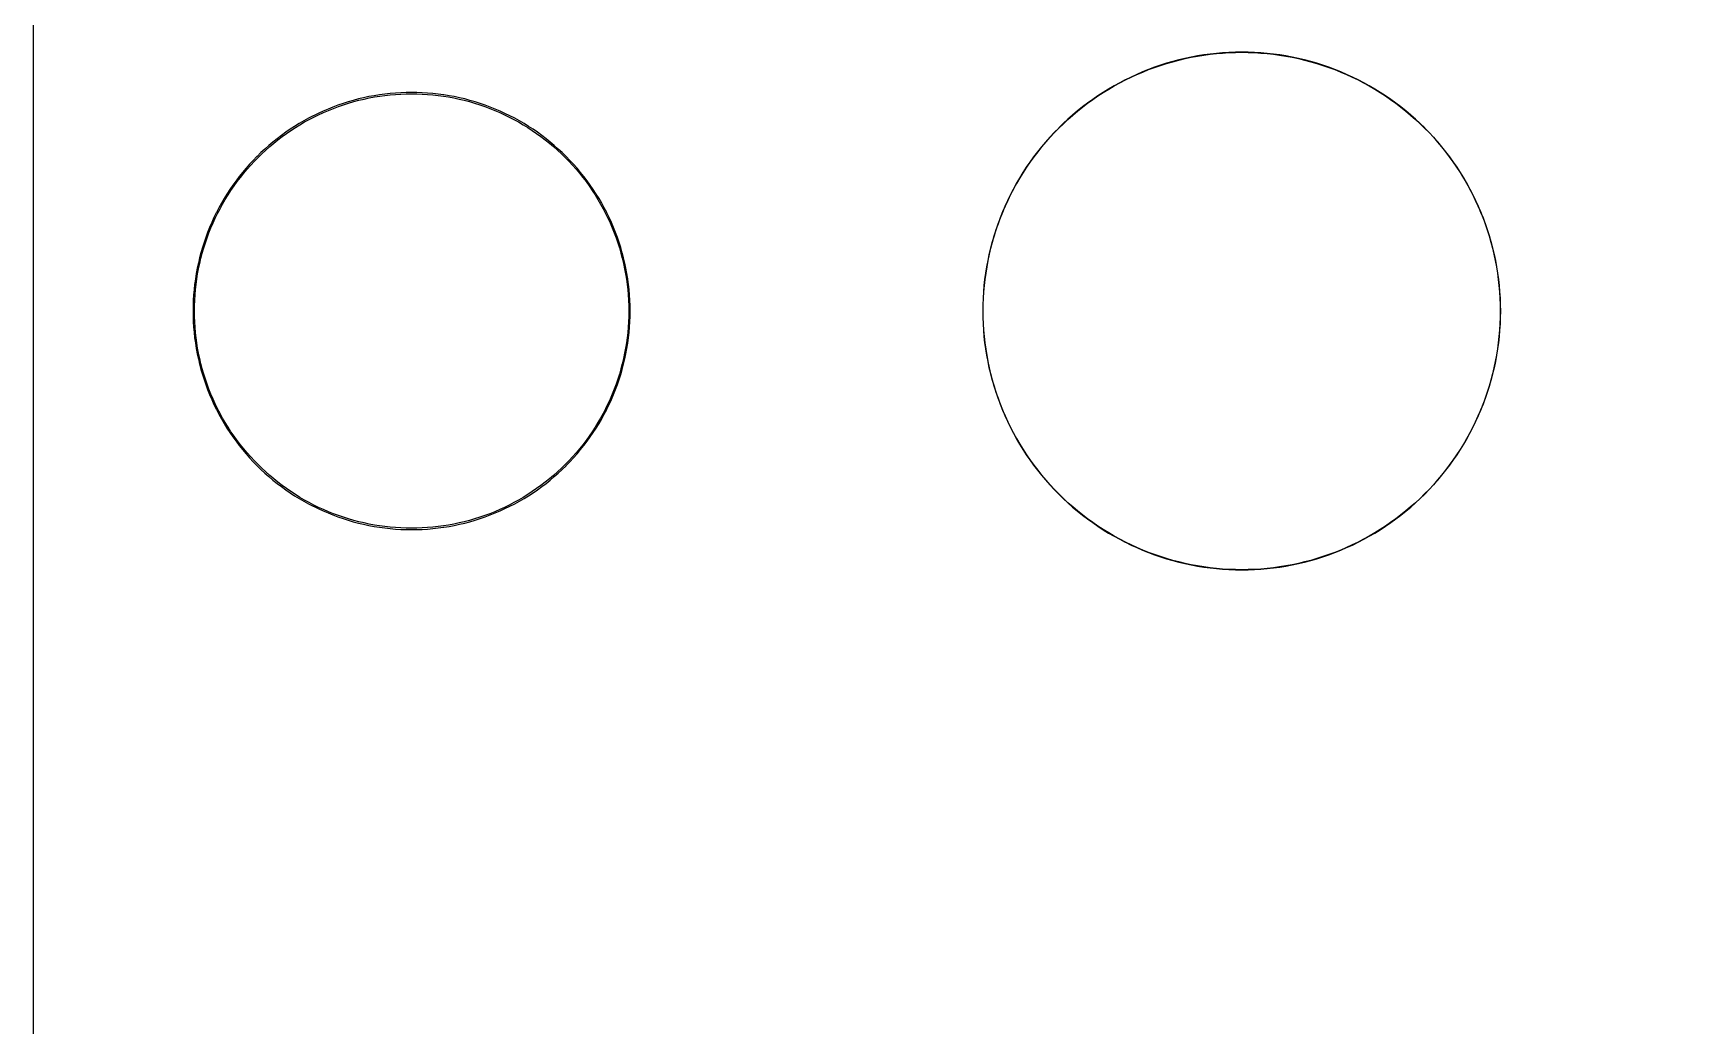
# Model space of a CAD drawing. Extents: x 9 to 70, y 0 to 129.
# Drawn here: x 8.95 to 39.26, y 48.99 to 67.22 of the extents above; entities that cross this region are included whole.
import ezdxf

# ---------------------------------------------------------------- set-up
doc = ezdxf.new("R2010")
doc.units = 0

msp = doc.modelspace()

# ---------------------------------------------------------------- linework, layer by layer
at = {"color": 5, "true_color": 0x0000ff}
msp.add_polyline3d([(69.56653, 0.3175, 0), (69.56653, 128.81762, 0), (8.94638, 128.81762, 0), (8.94638, 0.3175, 0), (69.56653, 0.3175, 0)], close=True, dxfattribs=at)
at = {"color": 34, "true_color": 0x008000}
for points in [[(8.94639, 0.3175, 0), (69.56654, 0.3175, 0), (69.56654, 128.81762, 0), (8.94639, 128.81762, 0), (8.94639, 0.3175, 0)], [(31.02, 66.86727, 0), (30.90341, 66.86296, 0), (30.78708, 66.85584, 0), (30.671, 66.84594, 0), (30.55518, 66.83298, 0), (30.43961, 66.81749, 0), (30.43922, 66.81743, 0), (30.32457, 66.79895, 0), (30.32455, 66.79895, 0), (30.32415, 66.79888, 0), (30.2096, 66.77755, 0), (30.09555, 66.75342, 0), (29.98202, 66.72649, 0), (29.86924, 66.69678, 0), (29.75723, 66.66426, 0), (29.64623, 66.62896, 0), (29.53599, 66.59111, 0), (29.42677, 66.55047, 0), (29.31831, 66.50704, 0), (29.21138, 66.46132, 0), (29.10521, 66.4128, 0), (29.00056, 66.3615, 0), (29.00021, 66.36132, 0), (28.89657, 66.30772, 0), (28.79447, 66.25133, 0), (28.69388, 66.19266, 0), (28.59457, 66.13169, 0), (28.49678, 66.06795, 0), (28.40077, 66.00216, 0), (28.30628, 65.93383, 0), (28.21357, 65.86322, 0), (28.12238, 65.79031, 0), (28.03323, 65.71539, 0), (27.94585, 65.63818, 0), (27.86051, 65.55868, 0), (27.77694, 65.4774, 0), (27.77666, 65.47712, 0), (27.69538, 65.39355, 0), (27.61588, 65.30821, 0), (27.53866, 65.22083, 0), (27.46373, 65.13168, 0), (27.39084, 65.04049, 0), (27.32022, 64.94777, 0), (27.2519, 64.85329, 0), (27.18611, 64.75727, 0), (27.12236, 64.65949, 0), (27.0614, 64.56018, 0), (27.00272, 64.45959, 0), (26.94634, 64.35748, 0), (26.94616, 64.35713, 0), (26.89274, 64.25385, 0), (26.89256, 64.2535, 0), (26.84125, 64.14885, 0), (26.79274, 64.04268, 0), (26.74702, 63.93574, 0), (26.70359, 63.82729, 0), (26.66295, 63.71807, 0), (26.6251, 63.60783, 0), (26.58979, 63.49683, 0), (26.55728, 63.38482, 0), (26.52756, 63.27204, 0), (26.50064, 63.1585, 0), (26.47651, 63.04446, 0), (26.45517, 62.9299, 0), (26.45511, 62.92951, 0), (26.43663, 62.81484, 0), (26.43657, 62.81445, 0), (26.42107, 62.69888, 0), (26.40812, 62.58306, 0), (26.39822, 62.46698, 0), (26.3911, 62.35065, 0), (26.38678, 62.23406, 0), (26.38526, 62.11747, 0), (26.38678, 62.00089, 0), (26.3911, 61.8843, 0), (26.39822, 61.76797, 0), (26.40812, 61.65189, 0), (26.42107, 61.53607, 0), (26.43657, 61.4205, 0), (26.43663, 61.4201, 0), (26.45517, 61.30504, 0), (26.47651, 61.19049, 0), (26.50064, 61.07644, 0), (26.52756, 60.9629, 0), (26.55728, 60.85013, 0), (26.58979, 60.73811, 0), (26.6251, 60.62712, 0), (26.66295, 60.51688, 0), (26.70359, 60.40766, 0), (26.74702, 60.2992, 0), (26.79274, 60.19227, 0), (26.84125, 60.0861, 0), (26.84143, 60.08574, 0), (26.89256, 59.98145, 0), (26.89274, 59.98109, 0), (26.94634, 59.87746, 0), (27.00272, 59.77535, 0), (27.0614, 59.67477, 0), (27.12236, 59.57546, 0), (27.18611, 59.47767, 0), (27.2519, 59.38165, 0), (27.32022, 59.28717, 0), (27.39084, 59.19446, 0), (27.46373, 59.10327, 0), (27.53866, 59.01412, 0), (27.61588, 58.92674, 0), (27.69538, 58.8414, 0), (27.77666, 58.75783, 0), (27.77694, 58.75755, 0), (27.86051, 58.67627, 0), (27.94585, 58.59677, 0), (28.03323, 58.51955, 0), (28.12238, 58.44462, 0), (28.21357, 58.37172, 0), (28.30628, 58.30111, 0), (28.40077, 58.23279, 0), (28.49678, 58.167, 0), (28.59457, 58.10325, 0), (28.69388, 58.04229, 0), (28.79447, 57.98361, 0), (28.89657, 57.92722, 0), (29.00021, 57.87363, 0), (29.00056, 57.87345, 0), (29.10521, 57.82214, 0), (29.21138, 57.77363, 0), (29.31831, 57.72791, 0), (29.42677, 57.68447, 0), (29.53599, 57.64383, 0), (29.64623, 57.60599, 0), (29.75723, 57.57068, 0), (29.86924, 57.53817, 0), (29.98202, 57.50845, 0), (30.09555, 57.48153, 0), (30.2096, 57.4574, 0), (30.32415, 57.43606, 0), (30.43922, 57.41752, 0), (30.43961, 57.41746, 0), (30.55518, 57.40196, 0), (30.671, 57.38901, 0), (30.78708, 57.3791, 0), (30.90341, 57.37199, 0), (31.02, 57.36767, 0), (31.13659, 57.36615, 0), (31.25317, 57.36767, 0), (31.36976, 57.37199, 0), (31.48609, 57.3791, 0), (31.60217, 57.38901, 0), (31.71799, 57.40196, 0), (31.83356, 57.41746, 0), (31.83395, 57.41752, 0), (31.94902, 57.43606, 0), (32.06357, 57.4574, 0), (32.17761, 57.48153, 0), (32.29115, 57.50845, 0), (32.40393, 57.53817, 0), (32.51594, 57.57068, 0), (32.62693, 57.60599, 0), (32.73718, 57.64383, 0), (32.8464, 57.68447, 0), (32.95485, 57.72791, 0), (33.06179, 57.77363, 0), (33.16796, 57.82214, 0), (33.27261, 57.87345, 0), (33.27295, 57.87363, 0), (33.3766, 57.92722, 0), (33.4787, 57.98361, 0), (33.57929, 58.04229, 0), (33.6786, 58.10325, 0), (33.77639, 58.167, 0), (33.8724, 58.23279, 0), (33.96689, 58.30111, 0), (34.0596, 58.37172, 0), (34.15079, 58.44462, 0), (34.23993, 58.51955, 0), (34.32732, 58.59677, 0), (34.41266, 58.67627, 0), (34.49622, 58.75755, 0), (34.49651, 58.75783, 0), (34.57779, 58.8414, 0), (34.65729, 58.92674, 0), (34.73451, 59.01412, 0), (34.80944, 59.10327, 0), (34.88233, 59.19446, 0), (34.95295, 59.28717, 0), (35.02127, 59.38165, 0), (35.08706, 59.47767, 0), (35.15081, 59.57546, 0), (35.21177, 59.67477, 0), (35.27044, 59.77535, 0), (35.32683, 59.87746, 0), (35.38042, 59.98109, 0), (35.3806, 59.98145, 0), (35.43174, 60.08574, 0), (35.43192, 60.0861, 0), (35.48043, 60.19227, 0), (35.52615, 60.2992, 0), (35.56958, 60.40766, 0), (35.61022, 60.51688, 0), (35.64806, 60.62712, 0), (35.68338, 60.73811, 0), (35.71589, 60.85013, 0), (35.74561, 60.9629, 0), (35.77253, 61.07644, 0), (35.79666, 61.19049, 0), (35.818, 61.30504, 0), (35.83654, 61.4201, 0), (35.83659, 61.4205, 0), (35.8521, 61.53607, 0), (35.86504, 61.65189, 0), (35.87495, 61.76797, 0), (35.88207, 61.8843, 0), (35.88639, 62.00089, 0), (35.88791, 62.11747, 0), (35.88639, 62.23406, 0), (35.88207, 62.35065, 0), (35.87495, 62.46698, 0), (35.86504, 62.58306, 0), (35.8521, 62.69888, 0), (35.83659, 62.81445, 0), (35.83654, 62.81484, 0), (35.81806, 62.92951, 0), (35.818, 62.9299, 0), (35.79666, 63.04446, 0), (35.77253, 63.1585, 0), (35.74561, 63.27204, 0), (35.71589, 63.38482, 0), (35.68338, 63.49683, 0), (35.64806, 63.60783, 0), (35.61022, 63.71807, 0), (35.56958, 63.82729, 0), (35.52615, 63.93574, 0), (35.48043, 64.04268, 0), (35.43192, 64.14885, 0), (35.3806, 64.2535, 0), (35.38042, 64.25385, 0), (35.32701, 64.35713, 0), (35.32683, 64.35748, 0), (35.27044, 64.45959, 0), (35.21177, 64.56018, 0), (35.15081, 64.65949, 0), (35.08706, 64.75727, 0), (35.02127, 64.85329, 0), (34.95295, 64.94777, 0), (34.88233, 65.04049, 0), (34.80944, 65.13168, 0), (34.73451, 65.22083, 0), (34.65729, 65.30821, 0), (34.57779, 65.39355, 0), (34.49651, 65.47712, 0), (34.49622, 65.4774, 0), (34.41266, 65.55868, 0), (34.32732, 65.63818, 0), (34.23993, 65.71539, 0), (34.15079, 65.79031, 0), (34.0596, 65.86322, 0), (33.96689, 65.93383, 0), (33.8724, 66.00216, 0), (33.77639, 66.06795, 0), (33.6786, 66.13169, 0), (33.57929, 66.19266, 0), (33.4787, 66.25133, 0), (33.3766, 66.30772, 0), (33.27295, 66.36132, 0), (33.27261, 66.3615, 0), (33.16796, 66.4128, 0), (33.06179, 66.46132, 0), (32.95485, 66.50704, 0), (32.8464, 66.55047, 0), (32.73718, 66.59111, 0), (32.62693, 66.62896, 0), (32.51594, 66.66426, 0), (32.40393, 66.69678, 0), (32.29115, 66.72649, 0), (32.17761, 66.75342, 0), (32.06357, 66.77755, 0), (31.94902, 66.79888, 0), (31.94862, 66.79895, 0), (31.9486, 66.79895, 0), (31.83395, 66.81743, 0), (31.83356, 66.81749, 0), (31.71799, 66.83298, 0), (31.60217, 66.84594, 0), (31.48609, 66.85584, 0), (31.36976, 66.86296, 0), (31.25317, 66.86727, 0), (31.13659, 66.86879, 0), (31.02, 66.86727, 0)], [(31.36976, 57.37453, 0), (31.25317, 57.37021, 0), (31.13659, 57.36869, 0), (31.02, 57.37021, 0), (30.90341, 57.37453, 0), (30.78708, 57.38164, 0), (30.671, 57.39155, 0), (30.55518, 57.4045, 0), (30.43961, 57.42, 0), (30.43959, 57.42, 0), (30.32494, 57.43848, 0), (30.21039, 57.45981, 0), (30.09634, 57.48394, 0), (29.9828, 57.51087, 0), (29.87003, 57.54058, 0), (29.75801, 57.5731, 0), (29.64701, 57.6084, 0), (29.53678, 57.64625, 0), (29.42756, 57.68689, 0), (29.3191, 57.73032, 0), (29.21217, 57.77604, 0), (29.10599, 57.82456, 0), (29.00139, 57.87584, 0), (28.89807, 57.92928, 0), (28.79596, 57.98567, 0), (28.69538, 58.04434, 0), (28.59606, 58.1053, 0), (28.49827, 58.16905, 0), (28.40226, 58.23484, 0), (28.30777, 58.30317, 0), (28.21506, 58.37378, 0), (28.12388, 58.44668, 0), (28.03472, 58.52161, 0), (27.94735, 58.59882, 0), (27.862, 58.67832, 0), (27.77858, 58.75946, 0), (27.69744, 58.84289, 0), (27.61793, 58.92823, 0), (27.54072, 59.01561, 0), (27.46579, 59.10476, 0), (27.39289, 59.19595, 0), (27.32228, 59.28866, 0), (27.25395, 59.38315, 0), (27.18817, 59.47916, 0), (27.12441, 59.57695, 0), (27.06345, 59.67626, 0), (27.00478, 59.77685, 0), (26.94839, 59.87896, 0), (26.89487, 59.98246, 0), (26.84367, 60.08688, 0), (26.79515, 60.19305, 0), (26.74943, 60.29999, 0), (26.706, 60.40845, 0), (26.66536, 60.51767, 0), (26.62751, 60.6279, 0), (26.59221, 60.7389, 0), (26.5597, 60.85091, 0), (26.52998, 60.96369, 0), (26.50305, 61.07723, 0), (26.47892, 61.19127, 0), (26.45759, 61.30583, 0), (26.43911, 61.4205, 0), (26.42361, 61.53607, 0), (26.41066, 61.65189, 0), (26.40076, 61.76797, 0), (26.39364, 61.8843, 0), (26.38932, 62.00089, 0), (26.3878, 62.11747, 0), (26.38932, 62.23406, 0), (26.39364, 62.35065, 0), (26.40076, 62.46698, 0), (26.41066, 62.58306, 0), (26.42361, 62.69888, 0), (26.4391, 62.81434, 0), (26.45759, 62.92912, 0), (26.47892, 63.04367, 0), (26.50305, 63.15772, 0), (26.52998, 63.27126, 0), (26.5597, 63.38403, 0), (26.59221, 63.49605, 0), (26.62751, 63.60704, 0), (26.66536, 63.71728, 0), (26.706, 63.8265, 0), (26.74943, 63.93496, 0), (26.79515, 64.04188, 0), (26.84367, 64.14806, 0), (26.89498, 64.2527, 0), (26.94839, 64.35599, 0), (27.00478, 64.4581, 0), (27.06345, 64.55868, 0), (27.12441, 64.658, 0), (27.18817, 64.75579, 0), (27.25395, 64.8518, 0), (27.32228, 64.94629, 0), (27.39289, 65.039, 0), (27.46579, 65.13018, 0), (27.54072, 65.21934, 0), (27.61793, 65.30671, 0), (27.69744, 65.39206, 0), (27.77858, 65.47548, 0), (27.862, 65.55661, 0), (27.94735, 65.63612, 0), (28.03472, 65.71334, 0), (28.12388, 65.78827, 0), (28.21506, 65.86117, 0), (28.30777, 65.93178, 0), (28.40226, 66.00011, 0), (28.49827, 66.06589, 0), (28.59606, 66.12965, 0), (28.69538, 66.19061, 0), (28.79596, 66.24928, 0), (28.89807, 66.30567, 0), (29.00135, 66.35908, 0), (29.10599, 66.41039, 0), (29.21217, 66.4589, 0), (29.3191, 66.50462, 0), (29.42756, 66.54806, 0), (29.53678, 66.5887, 0), (29.64701, 66.62654, 0), (29.75801, 66.66185, 0), (29.87003, 66.69436, 0), (29.9828, 66.72408, 0), (30.09634, 66.751, 0), (30.21039, 66.77513, 0), (30.32494, 66.79647, 0), (30.43971, 66.81496, 0), (30.55518, 66.83044, 0), (30.671, 66.8434, 0), (30.78708, 66.8533, 0), (30.90341, 66.86041, 0), (31.02, 66.86472, 0), (31.13659, 66.86626, 0), (31.25317, 66.86472, 0), (31.36976, 66.86041, 0), (31.48609, 66.8533, 0), (31.60217, 66.8434, 0), (31.71799, 66.83044, 0), (31.83346, 66.81496, 0), (31.94823, 66.79647, 0), (32.06277, 66.77513, 0), (32.17683, 66.751, 0), (32.29037, 66.72408, 0), (32.40314, 66.69436, 0), (32.51516, 66.66185, 0), (32.62616, 66.62654, 0), (32.73639, 66.5887, 0), (32.84561, 66.54806, 0), (32.95407, 66.50462, 0), (33.061, 66.4589, 0), (33.16718, 66.41039, 0), (33.27182, 66.35908, 0), (33.3751, 66.30567, 0), (33.47721, 66.24928, 0), (33.57779, 66.19061, 0), (33.67711, 66.12965, 0), (33.7749, 66.06589, 0), (33.87091, 66.00011, 0), (33.9654, 65.93178, 0), (34.05811, 65.86117, 0), (34.14929, 65.78827, 0), (34.23845, 65.71334, 0), (34.32582, 65.63612, 0), (34.41117, 65.55661, 0), (34.49472, 65.47534, 0), (34.57573, 65.39206, 0), (34.65524, 65.30671, 0), (34.73245, 65.21934, 0), (34.80738, 65.13018, 0), (34.88028, 65.039, 0), (34.95089, 64.94629, 0), (35.01921, 64.8518, 0), (35.085, 64.75579, 0), (35.14876, 64.658, 0), (35.20971, 64.55868, 0), (35.26838, 64.4581, 0), (35.32477, 64.35599, 0), (35.37818, 64.2527, 0), (35.42949, 64.14806, 0), (35.47802, 64.04188, 0), (35.52373, 63.93496, 0), (35.56716, 63.8265, 0), (35.60781, 63.71728, 0), (35.64566, 63.60704, 0), (35.68096, 63.49605, 0), (35.71347, 63.38403, 0), (35.74319, 63.27126, 0), (35.77012, 63.15772, 0), (35.79425, 63.04367, 0), (35.81557, 62.92912, 0), (35.83407, 62.81434, 0), (35.84955, 62.69888, 0), (35.86251, 62.58306, 0), (35.87242, 62.46698, 0), (35.87953, 62.35065, 0), (35.88385, 62.23406, 0), (35.88537, 62.11747, 0), (35.88385, 62.00089, 0), (35.87953, 61.8843, 0), (35.87242, 61.76797, 0), (35.86251, 61.65189, 0), (35.84955, 61.53607, 0), (35.83406, 61.4205, 0), (35.81557, 61.30583, 0), (35.79425, 61.19127, 0), (35.79417, 61.19088, 0), (35.77012, 61.07723, 0), (35.74319, 60.96369, 0), (35.71347, 60.85091, 0), (35.68096, 60.7389, 0), (35.64566, 60.6279, 0), (35.60781, 60.51767, 0), (35.56716, 60.40845, 0), (35.52373, 60.29999, 0), (35.47802, 60.19305, 0), (35.42949, 60.08688, 0), (35.37829, 59.98246, 0), (35.32477, 59.87896, 0), (35.26838, 59.77685, 0), (35.20971, 59.67626, 0), (35.14876, 59.57695, 0), (35.085, 59.47916, 0), (35.01921, 59.38315, 0), (34.95089, 59.28866, 0), (34.88028, 59.19595, 0), (34.80738, 59.10476, 0), (34.73245, 59.01561, 0), (34.65524, 58.92823, 0), (34.57573, 58.84289, 0), (34.49472, 58.7596, 0), (34.41117, 58.67832, 0), (34.32582, 58.59882, 0), (34.23845, 58.52161, 0), (34.14929, 58.44668, 0), (34.05811, 58.37378, 0), (33.9654, 58.30317, 0), (33.87091, 58.23484, 0), (33.7749, 58.16905, 0), (33.67711, 58.1053, 0), (33.57779, 58.04434, 0), (33.47721, 57.98567, 0), (33.3751, 57.92928, 0), (33.27178, 57.87584, 0), (33.16718, 57.82456, 0), (33.061, 57.77604, 0), (32.95407, 57.73032, 0), (32.84561, 57.68689, 0), (32.73639, 57.64625, 0), (32.62616, 57.6084, 0), (32.51516, 57.5731, 0), (32.40314, 57.54058, 0), (32.29037, 57.51087, 0), (32.17683, 57.48394, 0), (32.06277, 57.45981, 0), (31.94823, 57.43848, 0), (31.83358, 57.42, 0), (31.83356, 57.42, 0), (31.71799, 57.4045, 0), (31.60217, 57.39155, 0), (31.48609, 57.38164, 0), (31.36976, 57.37453, 0)], [(15.79854, 66.1289, 0), (15.70024, 66.12533, 0), (15.60245, 66.11924, 0), (15.50441, 66.11086, 0), (15.40687, 66.10019, 0), (15.30959, 66.08698, 0), (15.30567, 66.08636, 0), (15.20889, 66.07062, 0), (15.11237, 66.05258, 0), (15.01636, 66.03225, 0), (14.92086, 66.00966, 0), (14.82586, 65.98475, 0), (14.73163, 65.95733, 0), (14.6379, 65.92761, 0), (14.54519, 65.89561, 0), (14.45299, 65.86157, 0), (14.36206, 65.825, 0), (14.27163, 65.78639, 0), (14.18248, 65.7455, 0), (14.09434, 65.70232, 0), (14.0908, 65.7005, 0), (14.00342, 65.6553, 0), (13.91757, 65.60805, 0), (13.83274, 65.55878, 0), (13.74917, 65.50722, 0), (13.66687, 65.45362, 0), (13.58585, 65.398, 0), (13.50635, 65.34059, 0), (13.42811, 65.28116, 0), (13.35166, 65.21969, 0), (13.27648, 65.1567, 0), (13.20282, 65.09142, 0), (13.13093, 65.02462, 0), (13.06058, 64.95629, 0), (13.05777, 64.95348, 0), (12.98944, 64.88312, 0), (12.92264, 64.81124, 0), (12.85736, 64.73757, 0), (12.79437, 64.6624, 0), (12.7329, 64.58593, 0), (12.67346, 64.50771, 0), (12.61606, 64.42821, 0), (12.56043, 64.34717, 0), (12.50684, 64.26488, 0), (12.45528, 64.18132, 0), (12.406, 64.09649, 0), (12.35876, 64.01063, 0), (12.31355, 63.92326, 0), (12.31174, 63.91972, 0), (12.26856, 63.83158, 0), (12.22767, 63.74243, 0), (12.18906, 63.652, 0), (12.15248, 63.56107, 0), (12.11845, 63.46887, 0), (12.08644, 63.37616, 0), (12.05673, 63.28243, 0), (12.02929, 63.1882, 0), (12.0044, 63.0932, 0), (11.9818, 62.9977, 0), (11.96148, 62.90169, 0), (11.94344, 62.80517, 0), (11.92769, 62.70839, 0), (11.92707, 62.70447, 0), (11.91387, 62.60719, 0), (11.9032, 62.50965, 0), (11.89482, 62.41161, 0), (11.88872, 62.31382, 0), (11.88516, 62.21552, 0), (11.88389, 62.11747, 0), (11.88516, 62.01943, 0), (11.88872, 61.92113, 0), (11.89482, 61.82334, 0), (11.9032, 61.7253, 0), (11.91387, 61.62776, 0), (11.92707, 61.53048, 0), (11.92769, 61.52655, 0), (11.94344, 61.42978, 0), (11.96148, 61.33326, 0), (11.9818, 61.23725, 0), (12.0044, 61.14174, 0), (12.02929, 61.04675, 0), (12.05673, 60.95251, 0), (12.08644, 60.85879, 0), (12.11845, 60.76608, 0), (12.15248, 60.67388, 0), (12.18906, 60.58294, 0), (12.22767, 60.49252, 0), (12.26856, 60.40337, 0), (12.31174, 60.31523, 0), (12.31355, 60.31169, 0), (12.35876, 60.22431, 0), (12.406, 60.13846, 0), (12.45528, 60.05362, 0), (12.50684, 59.97006, 0), (12.56043, 59.88776, 0), (12.61606, 59.80674, 0), (12.67346, 59.72723, 0), (12.7329, 59.649, 0), (12.79437, 59.57255, 0), (12.85736, 59.49736, 0), (12.92264, 59.4237, 0), (12.98944, 59.35182, 0), (13.05777, 59.28146, 0), (13.06058, 59.27865, 0), (13.13093, 59.21033, 0), (13.20282, 59.14353, 0), (13.27648, 59.07825, 0), (13.35166, 59.01526, 0), (13.42811, 58.95379, 0), (13.50635, 58.89435, 0), (13.58585, 58.83695, 0), (13.66687, 58.78132, 0), (13.74917, 58.72773, 0), (13.83274, 58.67617, 0), (13.91757, 58.62689, 0), (14.00342, 58.57965, 0), (14.0908, 58.53443, 0), (14.09434, 58.53263, 0), (14.18248, 58.48945, 0), (14.27163, 58.44856, 0), (14.36206, 58.40995, 0), (14.45299, 58.37337, 0), (14.54519, 58.33934, 0), (14.6379, 58.30733, 0), (14.73163, 58.27761, 0), (14.82586, 58.25018, 0), (14.92086, 58.22529, 0), (15.01636, 58.20268, 0), (15.11237, 58.18236, 0), (15.20889, 58.16433, 0), (15.30567, 58.14858, 0), (15.30959, 58.14796, 0), (15.40687, 58.13475, 0), (15.50441, 58.12409, 0), (15.60245, 58.1157, 0), (15.70024, 58.10961, 0), (15.79854, 58.10605, 0), (15.89659, 58.10478, 0), (15.99463, 58.10605, 0), (16.09293, 58.10961, 0), (16.19072, 58.1157, 0), (16.28876, 58.12409, 0), (16.38629, 58.13475, 0), (16.48358, 58.14796, 0), (16.4875, 58.14858, 0), (16.58428, 58.16433, 0), (16.6808, 58.18236, 0), (16.77681, 58.20268, 0), (16.8723, 58.22529, 0), (16.96731, 58.25018, 0), (17.06154, 58.27761, 0), (17.15527, 58.30733, 0), (17.24797, 58.33934, 0), (17.34018, 58.37337, 0), (17.43111, 58.40995, 0), (17.52154, 58.44856, 0), (17.61069, 58.48945, 0), (17.69883, 58.53263, 0), (17.70236, 58.53443, 0), (17.78975, 58.57965, 0), (17.87559, 58.62689, 0), (17.96042, 58.67617, 0), (18.044, 58.72773, 0), (18.1263, 58.78132, 0), (18.20732, 58.83695, 0), (18.28681, 58.89435, 0), (18.36506, 58.95379, 0), (18.44151, 59.01526, 0), (18.51669, 59.07825, 0), (18.59035, 59.14353, 0), (18.66224, 59.21033, 0), (18.73258, 59.27865, 0), (18.73539, 59.28146, 0), (18.80373, 59.35182, 0), (18.87052, 59.4237, 0), (18.93581, 59.49736, 0), (18.9988, 59.57255, 0), (19.06027, 59.649, 0), (19.11971, 59.72723, 0), (19.17711, 59.80674, 0), (19.23274, 59.88776, 0), (19.28633, 59.97006, 0), (19.33789, 60.05362, 0), (19.38717, 60.13846, 0), (19.43441, 60.22431, 0), (19.47962, 60.31169, 0), (19.48143, 60.31523, 0), (19.52461, 60.40337, 0), (19.5655, 60.49252, 0), (19.6041, 60.58294, 0), (19.64069, 60.67388, 0), (19.67472, 60.76608, 0), (19.70673, 60.85879, 0), (19.73644, 60.95251, 0), (19.76388, 61.04675, 0), (19.78877, 61.14174, 0), (19.81137, 61.23725, 0), (19.83168, 61.33326, 0), (19.84973, 61.42978, 0), (19.86548, 61.52655, 0), (19.8661, 61.53048, 0), (19.8793, 61.62776, 0), (19.88997, 61.7253, 0), (19.89836, 61.82334, 0), (19.90445, 61.92113, 0), (19.90801, 62.01943, 0), (19.90928, 62.11747, 0), (19.90801, 62.21552, 0), (19.90445, 62.31382, 0), (19.89836, 62.41161, 0), (19.88997, 62.50965, 0), (19.8793, 62.60719, 0), (19.8661, 62.70447, 0), (19.86548, 62.70839, 0), (19.84973, 62.80517, 0), (19.83168, 62.90169, 0), (19.81137, 62.9977, 0), (19.78877, 63.0932, 0), (19.76388, 63.1882, 0), (19.73644, 63.28243, 0), (19.70673, 63.37616, 0), (19.67472, 63.46887, 0), (19.64069, 63.56107, 0), (19.6041, 63.652, 0), (19.5655, 63.74243, 0), (19.52461, 63.83158, 0), (19.48143, 63.91972, 0), (19.47962, 63.92326, 0), (19.43441, 64.01063, 0), (19.38717, 64.09649, 0), (19.33789, 64.18132, 0), (19.28633, 64.26488, 0), (19.23274, 64.34717, 0), (19.17711, 64.42821, 0), (19.11971, 64.50771, 0), (19.06027, 64.58593, 0), (18.9988, 64.6624, 0), (18.93581, 64.73757, 0), (18.87052, 64.81124, 0), (18.80373, 64.88312, 0), (18.73539, 64.95348, 0), (18.73258, 64.95629, 0), (18.66224, 65.02462, 0), (18.59035, 65.09142, 0), (18.51669, 65.1567, 0), (18.44151, 65.21969, 0), (18.36506, 65.28116, 0), (18.28681, 65.34059, 0), (18.20732, 65.398, 0), (18.1263, 65.45362, 0), (18.044, 65.50722, 0), (17.96042, 65.55878, 0), (17.87559, 65.60805, 0), (17.78975, 65.6553, 0), (17.70236, 65.7005, 0), (17.69883, 65.70232, 0), (17.61069, 65.7455, 0), (17.52154, 65.78639, 0), (17.43111, 65.825, 0), (17.34018, 65.86157, 0), (17.24797, 65.89561, 0), (17.15527, 65.92761, 0), (17.06154, 65.95733, 0), (16.96731, 65.98475, 0), (16.8723, 66.00966, 0), (16.77681, 66.03225, 0), (16.6808, 66.05258, 0), (16.58428, 66.07062, 0), (16.4875, 66.08636, 0), (16.48358, 66.08698, 0), (16.38629, 66.10019, 0), (16.28876, 66.11086, 0), (16.19072, 66.11924, 0), (16.09293, 66.12533, 0), (15.99463, 66.1289, 0), (15.89659, 66.13016, 0), (15.79854, 66.1289, 0)], [(16.09293, 58.13501, 0), (15.99463, 58.13145, 0), (15.89659, 58.13018, 0), (15.79854, 58.13145, 0), (15.70024, 58.13501, 0), (15.60245, 58.1411, 0), (15.50441, 58.14949, 0), (15.40687, 58.16015, 0), (15.31032, 58.17326, 0), (15.21674, 58.18849, 0), (15.12022, 58.20652, 0), (15.02421, 58.22684, 0), (14.92871, 58.24945, 0), (14.83371, 58.27434, 0), (14.73948, 58.30177, 0), (14.64575, 58.33149, 0), (14.55304, 58.36349, 0), (14.46084, 58.39753, 0), (14.36991, 58.43411, 0), (14.27948, 58.47271, 0), (14.19033, 58.51361, 0), (14.10299, 58.5564, 0), (14.01835, 58.6002, 0), (13.9325, 58.64744, 0), (13.84767, 58.69672, 0), (13.7641, 58.74828, 0), (13.6818, 58.80187, 0), (13.60078, 58.8575, 0), (13.52128, 58.9149, 0), (13.44304, 58.97434, 0), (13.36659, 59.03581, 0), (13.29141, 59.0988, 0), (13.21775, 59.16408, 0), (13.14586, 59.23088, 0), (13.07694, 59.29782, 0), (13.00999, 59.36675, 0), (12.94319, 59.43863, 0), (12.87791, 59.51229, 0), (12.81492, 59.58748, 0), (12.75345, 59.66393, 0), (12.69401, 59.74216, 0), (12.63661, 59.82167, 0), (12.58098, 59.90269, 0), (12.52739, 59.98499, 0), (12.47583, 60.06855, 0), (12.42655, 60.15339, 0), (12.37931, 60.23924, 0), (12.33534, 60.32423, 0), (12.29272, 60.41122, 0), (12.25183, 60.50037, 0), (12.21322, 60.59079, 0), (12.17664, 60.68173, 0), (12.14261, 60.77393, 0), (12.1106, 60.86664, 0), (12.08088, 60.96036, 0), (12.05345, 61.0546, 0), (12.02856, 61.14959, 0), (12.00595, 61.2451, 0), (11.98563, 61.34111, 0), (11.9676, 61.43763, 0), (11.95238, 61.53115, 0), (11.93927, 61.62776, 0), (11.9286, 61.7253, 0), (11.92022, 61.82334, 0), (11.91412, 61.92113, 0), (11.91056, 62.01943, 0), (11.90929, 62.11747, 0), (11.91056, 62.21552, 0), (11.91412, 62.31382, 0), (11.92022, 62.41161, 0), (11.9286, 62.50965, 0), (11.93927, 62.60719, 0), (11.95237, 62.70375, 0), (11.9676, 62.79732, 0), (11.98563, 62.89384, 0), (12.00595, 62.98985, 0), (12.02856, 63.08535, 0), (12.05345, 63.18035, 0), (12.08088, 63.27458, 0), (12.1106, 63.36831, 0), (12.14261, 63.46102, 0), (12.17664, 63.55322, 0), (12.21322, 63.64415, 0), (12.25183, 63.73458, 0), (12.29272, 63.82373, 0), (12.33533, 63.91072, 0), (12.37931, 63.9957, 0), (12.42655, 64.08156, 0), (12.47583, 64.16639, 0), (12.52739, 64.24996, 0), (12.58098, 64.33225, 0), (12.63661, 64.41328, 0), (12.69401, 64.49278, 0), (12.75345, 64.57101, 0), (12.81492, 64.64747, 0), (12.87791, 64.72265, 0), (12.94319, 64.79631, 0), (13.00999, 64.86819, 0), (13.07694, 64.93713, 0), (13.14586, 65.00407, 0), (13.21775, 65.07087, 0), (13.29141, 65.13615, 0), (13.36659, 65.19914, 0), (13.44304, 65.26061, 0), (13.52128, 65.32004, 0), (13.60078, 65.37745, 0), (13.6818, 65.43307, 0), (13.7641, 65.48667, 0), (13.84767, 65.53823, 0), (13.9325, 65.5875, 0), (14.01835, 65.63475, 0), (14.10369, 65.6789, 0), (14.19033, 65.72134, 0), (14.27948, 65.76223, 0), (14.36991, 65.80083, 0), (14.46084, 65.83741, 0), (14.55304, 65.87145, 0), (14.64575, 65.90346, 0), (14.73948, 65.93317, 0), (14.83371, 65.96061, 0), (14.92871, 65.9855, 0), (15.02421, 66.0081, 0), (15.12022, 66.02842, 0), (15.21674, 66.04646, 0), (15.31067, 66.06174, 0), (15.40687, 66.07478, 0), (15.50441, 66.08546, 0), (15.60245, 66.09384, 0), (15.70024, 66.09994, 0), (15.79854, 66.1035, 0), (15.89659, 66.10477, 0), (15.99463, 66.1035, 0), (16.09293, 66.09994, 0), (16.19072, 66.09384, 0), (16.28876, 66.08546, 0), (16.38629, 66.07478, 0), (16.4825, 66.06174, 0), (16.57642, 66.04646, 0), (16.67295, 66.02842, 0), (16.76896, 66.0081, 0), (16.86446, 65.9855, 0), (16.95946, 65.96061, 0), (17.05369, 65.93317, 0), (17.14742, 65.90346, 0), (17.24013, 65.87145, 0), (17.33233, 65.83741, 0), (17.42326, 65.80083, 0), (17.51369, 65.76223, 0), (17.60284, 65.72134, 0), (17.68929, 65.67899, 0), (17.77481, 65.63475, 0), (17.86067, 65.5875, 0), (17.9455, 65.53823, 0), (18.02907, 65.48667, 0), (18.11137, 65.43307, 0), (18.19239, 65.37745, 0), (18.27189, 65.32004, 0), (18.35013, 65.26061, 0), (18.42658, 65.19914, 0), (18.50176, 65.13615, 0), (18.57542, 65.07087, 0), (18.64731, 65.00407, 0), (18.71622, 64.93713, 0), (18.78318, 64.86819, 0), (18.84997, 64.79631, 0), (18.91526, 64.72265, 0), (18.97825, 64.64747, 0), (19.03972, 64.57101, 0), (19.09916, 64.49278, 0), (19.15656, 64.41328, 0), (19.21219, 64.33225, 0), (19.26578, 64.24996, 0), (19.31734, 64.16639, 0), (19.36662, 64.08156, 0), (19.41386, 63.9957, 0), (19.45784, 63.91072, 0), (19.50045, 63.82373, 0), (19.54134, 63.73458, 0), (19.57995, 63.64415, 0), (19.61653, 63.55322, 0), (19.65055, 63.46102, 0), (19.68256, 63.36831, 0), (19.71229, 63.27458, 0), (19.73971, 63.18035, 0), (19.76461, 63.08535, 0), (19.78722, 62.98985, 0), (19.80754, 62.89384, 0), (19.82557, 62.79732, 0), (19.84074, 62.70411, 0), (19.85391, 62.60719, 0), (19.86457, 62.50965, 0), (19.87296, 62.41161, 0), (19.87905, 62.31382, 0), (19.88261, 62.21552, 0), (19.88388, 62.11747, 0), (19.88261, 62.01943, 0), (19.87905, 61.92113, 0), (19.87296, 61.82334, 0), (19.86457, 61.7253, 0), (19.85391, 61.62776, 0), (19.84073, 61.53078, 0), (19.82557, 61.43763, 0), (19.80754, 61.34111, 0), (19.78722, 61.2451, 0), (19.76461, 61.14959, 0), (19.73971, 61.0546, 0), (19.71229, 60.96036, 0), (19.68256, 60.86664, 0), (19.65055, 60.77393, 0), (19.61653, 60.68173, 0), (19.57995, 60.59079, 0), (19.54134, 60.50037, 0), (19.50045, 60.41122, 0), (19.45783, 60.32423, 0), (19.41386, 60.23924, 0), (19.36662, 60.15339, 0), (19.31734, 60.06855, 0), (19.26578, 59.98499, 0), (19.21219, 59.90269, 0), (19.15656, 59.82167, 0), (19.09916, 59.74216, 0), (19.03972, 59.66393, 0), (18.97825, 59.58748, 0), (18.91526, 59.51229, 0), (18.84997, 59.43863, 0), (18.78318, 59.36675, 0), (18.71622, 59.29782, 0), (18.64731, 59.23088, 0), (18.57542, 59.16408, 0), (18.50176, 59.0988, 0), (18.42658, 59.03581, 0), (18.35013, 58.97434, 0), (18.27189, 58.9149, 0), (18.19239, 58.8575, 0), (18.11137, 58.80187, 0), (18.02907, 58.74828, 0), (17.9455, 58.69672, 0), (17.86067, 58.64744, 0), (17.77481, 58.6002, 0), (17.69, 58.55631, 0), (17.60284, 58.51361, 0), (17.51369, 58.47271, 0), (17.42326, 58.43411, 0), (17.33233, 58.39753, 0), (17.24013, 58.36349, 0), (17.14742, 58.33149, 0), (17.05369, 58.30177, 0), (16.95946, 58.27434, 0), (16.86446, 58.24945, 0), (16.76896, 58.22684, 0), (16.67295, 58.20652, 0), (16.57642, 58.18849, 0), (16.48285, 58.17326, 0), (16.38629, 58.16015, 0), (16.28876, 58.14949, 0), (16.19072, 58.1411, 0), (16.09293, 58.13501, 0)]]:
    msp.add_polyline3d(points, close=True, dxfattribs=at)

doc.saveas('drawing.dxf')
